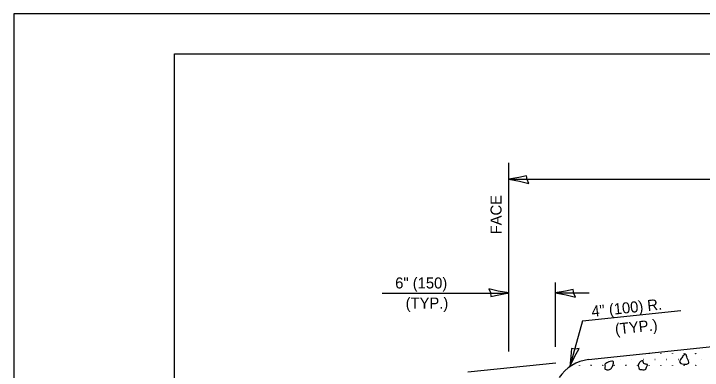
# Model space of a CAD drawing. Extents: x 99537 to 100217, y 100016 to 100456.
# Drawn here: x 99537.1 to 99708.5, y 100367.4 to 100456.2 of the extents above; entities that cross this region are included whole.
import ezdxf

# ---------------------------------------------------------------- set-up
doc = ezdxf.new("R2010")
doc.units = 0
for name, color, linetype in [('Design_PR_Back of Gutter or Curb line', 7, 'Continuous'), ('Design_PR_Roadway Dimensions', 7, 'Continuous'), ('Design_PR_Roadway Notes', 7, 'Continuous'), ('Level 11', 7, 'Continuous'), ('Level 43', 7, 'Continuous'), ('Level 45', 7, 'Continuous'), ('Sheets_50 Reference Boundary', 7, 'Continuous'), ('Sheets_General Details', 7, 'Continuous'), ('Sheets_Printer Plotting Border', 7, 'Continuous')]:
    doc.layers.add(name, color=color, linetype=linetype)

msp = doc.modelspace()

# ---------------------------------------------------------------- linework, layer by layer
at = {"layer": 'Design_PR_Back of Gutter or Curb line'}
msp.add_line((99680.19, 100370.06), (99742.02, 100376.58), dxfattribs=at)
msp.add_arc((99681.38, 100359.97), 10.16, 96.7189, 146.5895, dxfattribs=at)
at = {"layer": 'Level 11'}
for points in [[(99704.21, 100371.42), (99703.73, 100370.96), (99703.15, 100370.06), (99702.89, 100369.5), (99705.16, 100369.17), (99704.8, 100370.43), (99704.29, 100371.4), (99704.2, 100371.44)], [(99686, 100369.63), (99685.27, 100369.49), (99684.95, 100369.37), (99684.53, 100369.13), (99684.29, 100368.86), (99684.31, 100368.48), (99684.23, 100367.92), (99684.38, 100367.67), (99684.77, 100367.53), (99685.22, 100367.51), (99685.6, 100367.64), (99685.9, 100367.95), (99686.16, 100368.35), (99686.34, 100368.83), (99686.39, 100369.13), (99686.39, 100369.47), (99686.19, 100369.67), (99686.03, 100369.66)], [(99693.71, 100369.79), (99693.04, 100369.47), (99692.83, 100369.16), (99692.55, 100368.66), (99692.68, 100368.32), (99692.83, 100367.76), (99693.44, 100367.57), (99694.03, 100367.55), (99694.49, 100367.67), (99694.67, 100368.18), (99694.86, 100368.8), (99694.17, 100368.97), (99693.71, 100369.76)]]:
    msp.add_spline(points, degree=3, dxfattribs=at)
at = {"layer": 'Level 43'}
for p, q in [((99660.35, 100372.07), (99660.35, 100419.1)), ((99660.35, 100415), (99823.69, 100415)), ((99671.93, 100389.24), (99671.93, 100373.28)), ((99628.79, 100386.65), (99660.35, 100386.65)), ((99671.93, 100386.66), (99680.36, 100386.66)), ((99678.71, 100379.72), (99703.18, 100382.31)), ((99678.71, 100379.72), (99675.56, 100368.3)), ((99672.05, 100369.2), (99650.18, 100366.89))]:
    msp.add_line(p, q, dxfattribs=at)
for points in [[(99665.35, 100413.96), (99664.94, 100414.92), (99664.78, 100415.84), (99662.85, 100415.44), (99660.35, 100415), (99663.02, 100414.52)], [(99655.35, 100387.7), (99655.76, 100386.74), (99655.91, 100385.82), (99657.85, 100386.22), (99660.35, 100386.66), (99657.68, 100387.14)], [(99676.93, 100385.61), (99676.53, 100386.57), (99676.37, 100387.49), (99674.43, 100387.09), (99671.93, 100386.66), (99674.6, 100386.17)], [(99677.9, 100372.84), (99676.86, 100372.7), (99675.93, 100372.8), (99675.81, 100370.82), (99675.56, 100368.3), (99676.74, 100370.74)]]:
    msp.add_lwpolyline(points, close=True, dxfattribs=at)
at = {"layer": 'Level 45'}
for centre in [(99708.35, 100373), (99695.32, 100371.55), (99698.21, 100371.55), (99701.11, 100371.55), (99704, 100371.55), (99706.9, 100371.55), (99682.28, 100370.1), (99685.18, 100370.1), (99688.08, 100370.1), (99690.97, 100370.1), (99693.87, 100370.1), (99696.76, 100370.1), (99699.66, 100370.1), (99702.55, 100370.1), (99705.45, 100370.1), (99708.35, 100370.1), (99677.94, 100368.65), (99680.84, 100368.65), (99683.73, 100368.65), (99686.63, 100368.65), (99689.52, 100368.65), (99692.42, 100368.65), (99695.32, 100368.65), (99698.21, 100368.65), (99701.11, 100368.65), (99704, 100368.65), (99706.9, 100368.65)]:
    msp.add_circle(centre, 0.0205, dxfattribs=at)
at = {"layer": 'Sheets_50 Reference Boundary'}
msp.add_lwpolyline([(99577.07, 100446.23), (100207.07, 100446.23), (100207.07, 100046.23), (99577.07, 100046.23)], close=True, dxfattribs=at)
at = {"layer": 'Sheets_General Details'}
for p, q in [((99537.07, 100456.23), (99537.07, 100016.23)), ((100217.07, 100456.23), (99537.07, 100456.23))]:
    msp.add_line(p, q, dxfattribs=at)
msp.add_lwpolyline([(99577.07, 100446.23), (100207.07, 100446.23), (100207.07, 100026.23), (99577.07, 100026.23)], close=True, dxfattribs=at)
at = {"layer": 'Sheets_Printer Plotting Border'}
msp.add_lwpolyline([(99537.07, 100016.23), (100217.07, 100016.23), (100217.07, 100456.23), (99537.07, 100456.23)], close=True, dxfattribs=at)

# ---------------------------------------------------------------- texts
at = {"layer": 'Design_PR_Roadway Dimensions'}
for s, p in [('6" (150)', (99632.06, 100387.78)), ('(TYP.)', (99634.66, 100382.78))]:
    msp.add_text(s, height=2.75, dxfattribs=at).set_placement(p)
for s, p in [('4" (100) R.', (99681.08, 100380.68)), ('(TYP.)', (99686.94, 100376.28))]:
    msp.add_text(s, height=2.75, rotation=6.0312, dxfattribs=at).set_placement(p)
at = {"layer": 'Design_PR_Roadway Notes'}
msp.add_text('FACE', height=2.75, rotation=90, dxfattribs=at).set_placement((99658.55, 100401.27))

doc.saveas('drawing.dxf')
